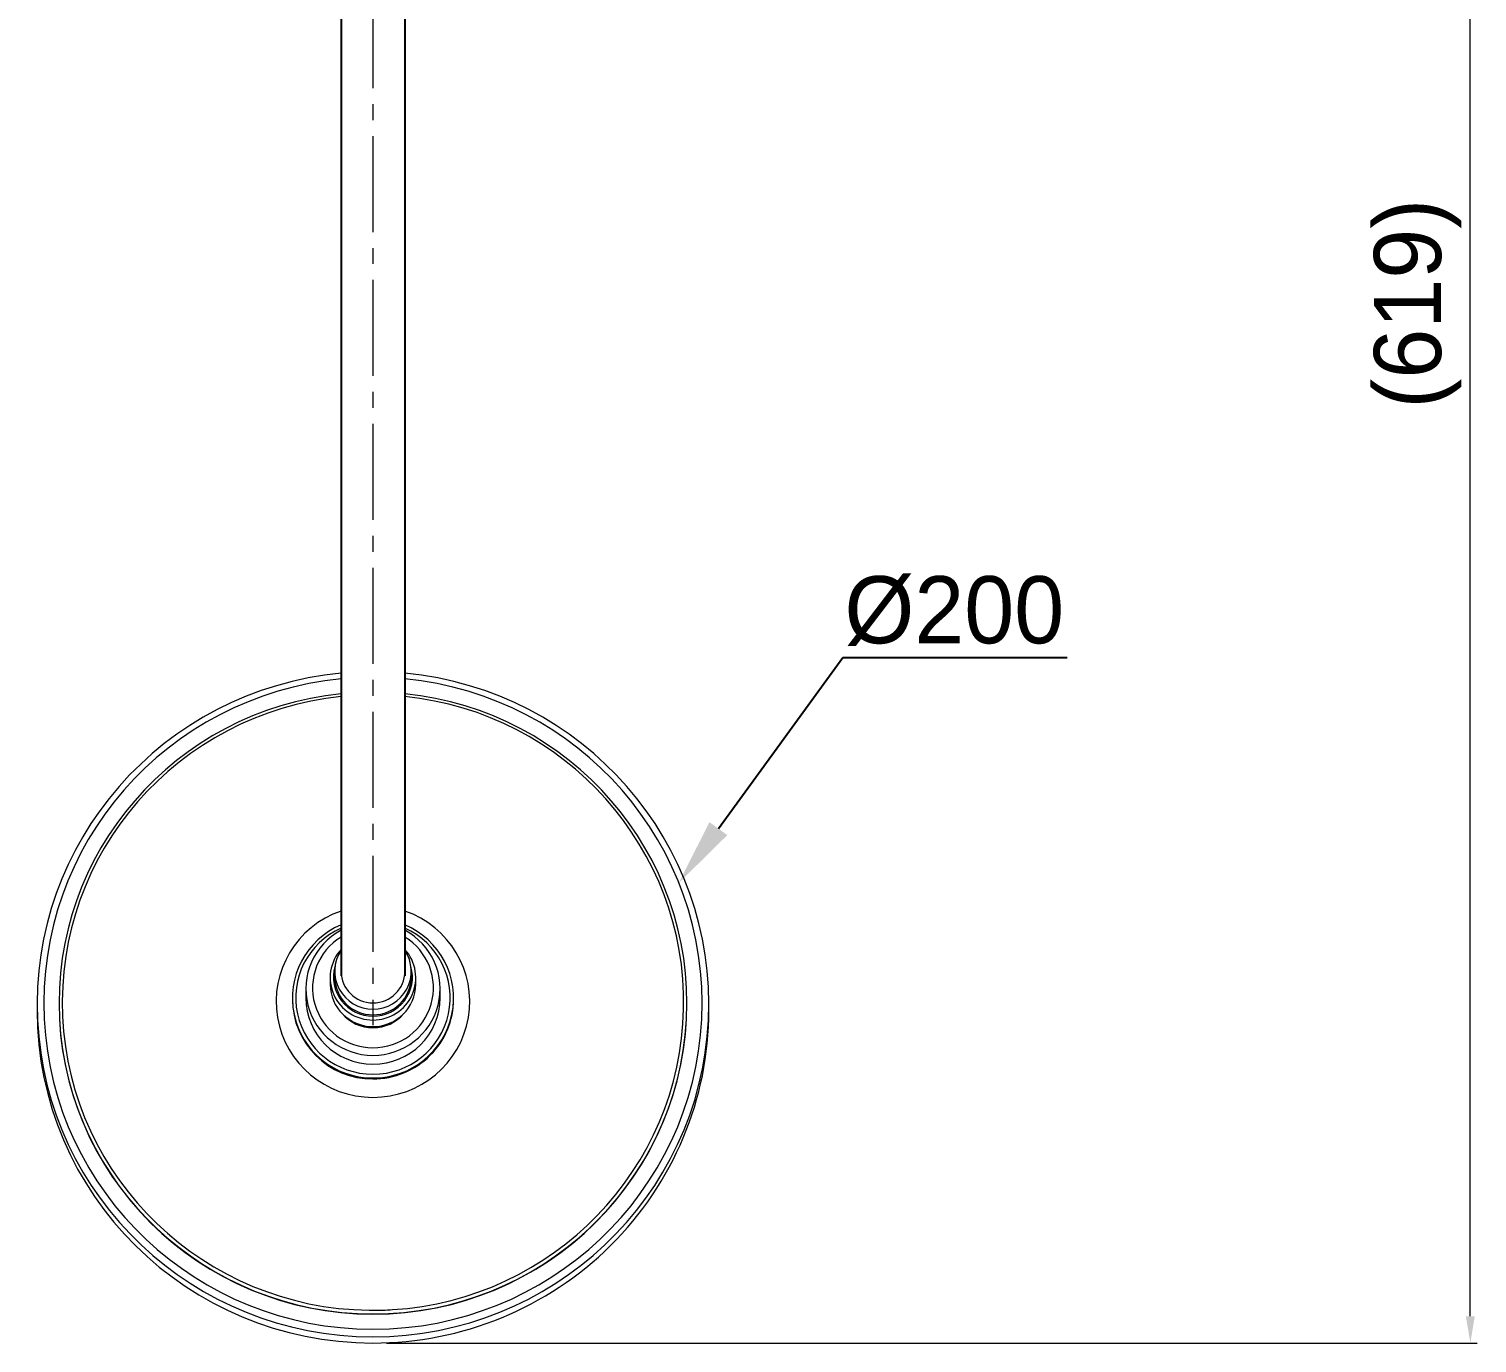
# Model space of a CAD drawing. Extents: x 0 to 3160, y 0 to 2315.
# Drawn here: x 828.5 to 1259.6, y 1476.1 to 1867.4 of the extents above; entities that cross this region are included whole.
import ezdxf
from ezdxf import colors
from ezdxf.entities.mleader import LeaderData, LeaderLine
from ezdxf.math import Vec2, Vec3

# ---------------------------------------------------------------- set-up
doc = ezdxf.new("R2010")
doc.units = 0
doc.header["$LTSCALE"] = 3
doc.header["$MEASUREMENT"] = 0
doc.header["$PDMODE"] = 3
doc.header["$PDSIZE"] = -10
doc.linetypes.add('CENTER2', pattern=[28.575, 19.05, -3.175, 3.175, -3.175])
doc.layers.get('0').update_dxf_attribs({"linetype": 'CONTINUOUS'})
doc.layers.get('DEFPOINTS').update_dxf_attribs({"linetype": 'CONTINUOUS'})
doc.layers.add('1', color=7, linetype='CONTINUOUS', true_color=0xffffff)
doc.layers.add('Cneter', color=1, linetype='CENTER2', lineweight=13)
doc.layers.add('DEF_LAYER_ASSEM_MEMBER', color=7, linetype='CONTINUOUS')
doc.styles.add('Daelim Dimension', font='')
doc.styles.get('Daelim Dimension').set_extended_font_data('나눔고딕')
doc.dimstyles.new('DEFAULT', dxfattribs={"dimscale": 2, "dimtxt": 2, "dimasz": 2, "dimexe": 0, "dimexo": 2, "dimgap": 1, "dimtad": 1, "dimdec": 1, "dimzin": 9, "dimdsep": 46, "dimtxsty": 'Daelim Dimension', "dimcen": 0.5, "dimclrd": 252, "dimclre": 252, "dimclrt": 3, "dimadec": 1, "dimazin": 0, "dimtfac": 1, "dimtdec": 1, "dimtix": 1, "dimtmove": 0, "dimatfit": 3, "dimfxl": 1, "dimtolj": 1, "dimtzin": 1, "dimlwd": 9, "dimlwe": 9, "dimarcsym": 0})

# ---------------------------------------------------------------- blocks, each defined once
blk = doc.blocks.new('*D13')
at = {"color": 5, "lineweight": 9, "ltscale": 0.5, "transparency": 16777216}
for p, q in [((1062.33, 2095.02), (1259.61, 2095.02)), ((1257.61, 1484.05), (1257.61, 2087.02)), ((934.9, 1476.05), (1259.61, 1476.05))]:
    blk.add_line(p, q, dxfattribs=at)
at = {"color": 5, "ltscale": 0.5, "transparency": 16777216}
for points in [[(1256.28, 2087.02), (1258.94, 2087.02), (1257.61, 2095.02)], [(1256.28, 1484.05), (1258.94, 1484.05), (1257.61, 1476.05)]]:
    blk.add_solid(points, dxfattribs=at)
at = {"layer": 'DEFPOINTS', "color": 0, "ltscale": 0.5, "transparency": 16777216}
for p in [(1058.33, 2095.02), (1257.61, 2095.02), (930.9, 1476.05)]:
    blk.add_point(p, dxfattribs=at)
at = {"color": 7, "ltscale": 0.5, "transparency": 16777216, "insert": (1241.91, 1785.54), "char_height": 20, "attachment_point": 5, "rotation": 90, "style": 'Daelim Dimension'}
blk.add_mtext('\\A1;(619)', dxfattribs=at)

msp = doc.modelspace()

# ---------------------------------------------------------------- linework, layer by layer
at = {"layer": '1', "color": 7, "linetype": 'Continuous', "lineweight": 18}
for p, q in [((921.4, 1622.73), (921.4, 1590.93)), ((940.4, 1590.93), (940.4, 1622.73)), ((921.4, 1590.93), (921.4, 1585.71)), ((940.4, 1585.71), (940.4, 1590.93)), ((919.5, 1586.75), (919.5, 1585.08)), ((942.3, 1585.08), (942.3, 1586.75)), ((918.15, 1584.87), (918.15, 1582.92)), ((943.65, 1582.92), (943.65, 1584.87)), ((906.9, 1578.75), (906.9, 1578.45)), ((910.9, 1581.53), (910.9, 1578.89)), ((950.9, 1578.89), (950.9, 1581.53)), ((954.9, 1578.45), (954.9, 1578.75)), ((830.9, 1576.94), (830.9, 1575.08)), ((837.43, 1577.29), (837.43, 1577.22)), ((1024.38, 1577.22), (1024.38, 1577.29)), ((1030.9, 1575.08), (1030.9, 1576.94))]:
    msp.add_line(p, q, dxfattribs=at)
for centre, major_axis, start_param, end_param in [((930.9, 1576.94), (100, 0), 1.665977, 4.712389), ((930.9, 1576.94), (100, 0), 4.712389, 7.758801), ((930.9, 1577.29), (93.47, 0), 1.672653, 4.712389), ((930.9, 1577.43), (92.51, 0), 1.673683, 4.699724), ((930.9, 1577.29), (93.47, 0), 4.712389, 7.752125), ((930.9, 1577.43), (92.51, 0), 4.775123, 7.751094), ((930.9, 1578.75), (24, 0), 1.97778, 4.712389), ((930.9, 1578.75), (24, 0), 4.712389, 7.446998), ((930.9, 1581.53), (20, 0), 2.065794, 4.712389), ((930.9, 1581.53), (20, 0), 4.712389, 7.358984), ((930.9, 1584.87), (12.75, 0), 2.411516, 4.712389), ((930.9, 1586.75), (-11.4, 0), 5.697524, 7.853982), ((930.9, 1584.87), (12.75, 0), 4.712389, 7.013262), ((930.9, 1586.75), (11.4, 0), 4.712389, 6.868847), ((930.9, 1586.75), (9.5, 0), 3.141593, 4.712389), ((930.9, 1586.75), (9.5, 0), 4.712389, 6.283185), ((930.9, 1582.92), (12.75, 0), 3.141593, 4.712389), ((930.9, 1585.08), (-11.4, 0), 0, 1.570796), ((930.9, 1585.08), (11.4, 0), 4.712389, 6.283185), ((930.9, 1582.92), (12.75, 0), 4.712389, 6.283185), ((930.9, 1578.45), (-24, 0), 0, 1.570796), ((930.9, 1578.89), (20, 0), 3.141593, 4.712389), ((930.9, 1578.89), (20, 0), 4.712389, 6.283185), ((930.9, 1578.45), (-24, 0), 1.570796, 3.141593), ((930.9, 1575.08), (-100, 0), 0, 1.570796), ((930.9, 1577.22), (93.47, 0), 3.141593, 4.712389), ((930.9, 1581.81), (12, 0), 3.837455, 4.712389), ((930.9, 1577.22), (93.47, 0), 4.712389, 6.283185), ((930.9, 1575.08), (-100, 0), 1.570796, 3.141593), ((930.9, 1581.81), (12, 0), 4.712389, 5.587322)]:
    msp.add_ellipse(centre, major_axis=major_axis, ratio=0.990268, start_param=start_param, end_param=end_param, dxfattribs=at)
at = {"layer": '1', "color": 7, "linetype": 'Continuous', "lineweight": 13}
for centre, major_axis, start_param, end_param in [((930.9, 1577.22), (98, 0), 1.667891, 4.712389), ((930.9, 1577.22), (98, 0), 4.712389, 7.756887), ((930.9, 1577.75), (-28.82, 0), 5.048343, 7.853982), ((930.9, 1577.75), (-28.82, 0), 1.570796, 4.376435), ((930.9, 1578.89), (23, 0), 1.996629, 4.712389), ((930.9, 1578.89), (23, 0), 4.712389, 7.428149), ((930.9, 1581.81), (18, 0), 2.126809, 4.712389), ((930.9, 1581.81), (18, 0), 4.712389, 7.297969), ((930.9, 1585.01), (11.75, 0), 2.867145, 4.712389), ((930.9, 1585.01), (11.75, 0), 4.712389, 6.557633), ((930.9, 1577.43), (92.51, 0), 4.699724, 4.712389), ((930.9, 1577.43), (92.51, 0), 4.712389, 4.775123)]:
    msp.add_ellipse(centre, major_axis=major_axis, ratio=0.990268, start_param=start_param, end_param=end_param, dxfattribs=at)
at = {"layer": 'Cneter', "lineweight": 5, "ltscale": 0.5}
msp.add_line((930.9, 2006.92), (930.9, 1570.67), dxfattribs=at)
at = {"layer": 'DEF_LAYER_ASSEM_MEMBER', "color": 7, "linetype": 'Continuous'}
for p, q in [((921.4, 1990.92), (921.4, 1585.39)), ((940.4, 1990.92), (940.4, 1585.39))]:
    msp.add_line(p, q, dxfattribs=at)

# ---------------------------------------------------------------- dimensions: what is measured, and where the dimension line sits
at = {"color": 5, "ltscale": 0.5}
dim = msp.add_linear_dim(base=(1257.61, 2095.02), p1=(930.9, 1476.05), p2=(1058.33, 2095.02), angle=90, text='(<>)', dimstyle='DEFAULT', override={"dimtxt": 10, "dimasz": 4, "dimexe": 1, "dimdec": 0, "dimtxsty": 'Daelim Dimension', "dimclrd": 5, "dimclre": 5, "dimclrt": 7}, dxfattribs=at)
dim.commit()
dim.dimension.update_dxf_attribs({"geometry": '*D13', "text_midpoint": (1241.91, 1785.54)})

# ---------------------------------------------------------------- leaders
at = {"ltscale": 0.5}
ml = msp.add_multileader_mtext('Standard', dxfattribs=at)
ml.set_content('%%C200', color=256, style='Daelim Dimension')
ml.set_leader_properties(color=5)
ml.build(insert=Vec2(0, 0))
ml.multileader.update_dxf_attribs({"text_left_attachment_type": 6, "text_right_attachment_type": 6, "dogleg_length": 0.36, "arrow_head_size": 20})
ctx = ml.context
ctx.base_point, ctx.char_height, ctx.arrow_head_size, ctx.landing_gap_size, ctx.plane_origin = Vec3(1071.18, 1680.24), 20, 20, 0.09, Vec3(998.5, 1489.57)
ctx.left_attachment, ctx.right_attachment = 6, 6
notes = []
notes.append((ctx, [(0, (1, 1, 0), (1070.82, 1680.24), (1, 0), 0.36, [(0, [(1021.97, 1613.07)], 0, [])])]))
ctx.mtext.insert, ctx.mtext.flow_direction = Vec3(1071.27, 1704.41), 5
for ctx, leaders in notes:
    for number, flags, end, landing, length, lines in leaders:
        leader = LeaderData()
        leader.index, (leader.has_last_leader_line, leader.has_dogleg_vector, leader.attachment_direction) = number, flags
        leader.last_leader_point, leader.dogleg_vector, leader.dogleg_length = Vec3(end), Vec3(landing), length
        for number, points, colour, breaks in lines:
            line = LeaderLine()
            line.index, line.vertices, line.color, line.breaks = number, Vec3.list(points), colors.encode_raw_color(colour), breaks
            leader.lines.append(line)
        ctx.leaders.append(leader)

doc.saveas('drawing.dxf')
